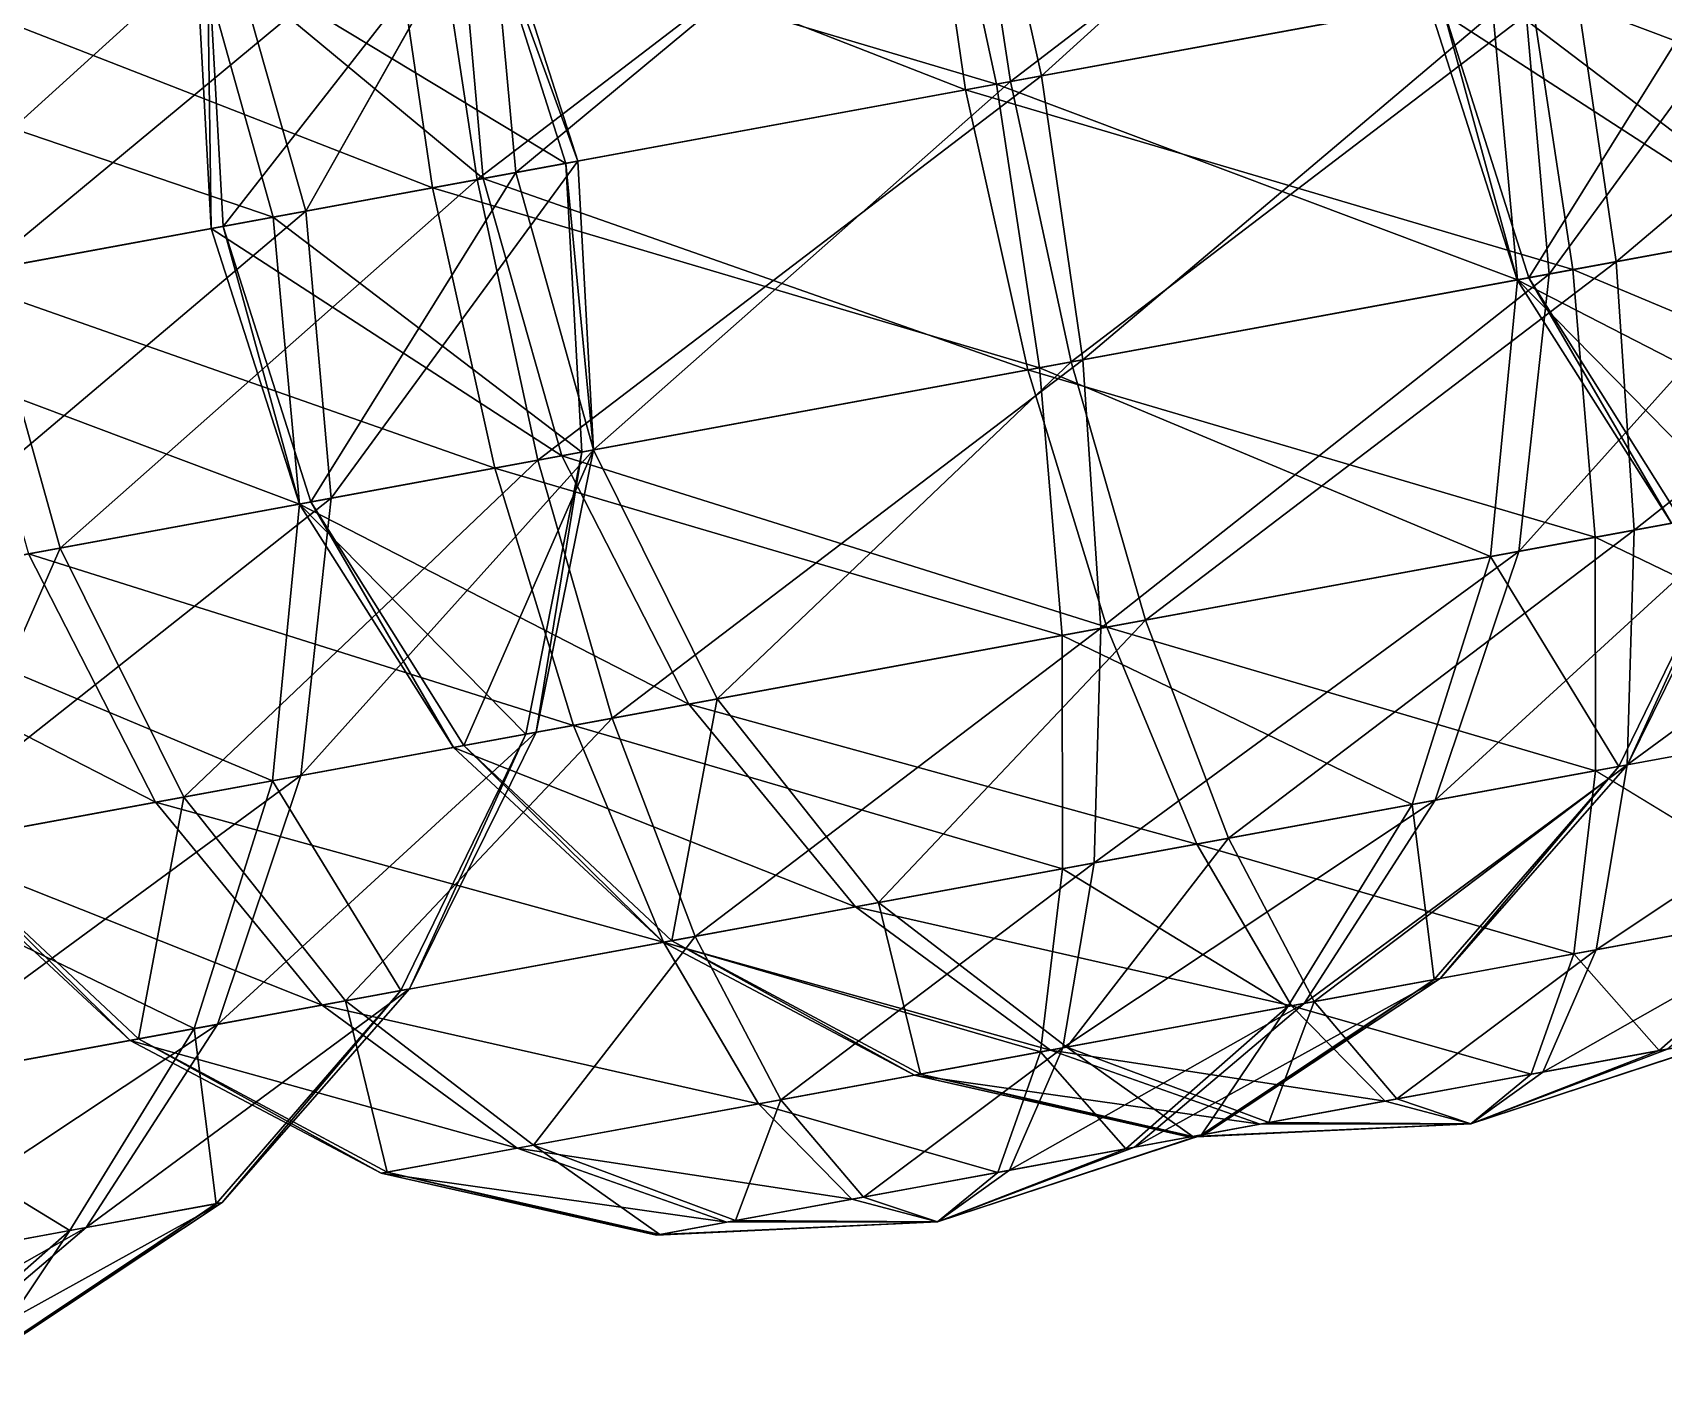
# Model space of a CAD drawing. Header units: metres. Extents: x -550 to 12, y -466 to 28.
# Drawn here: x -214.5 to -170.36, y -56.73 to -19.87 of the extents above; entities that cross this region are included whole.
import ezdxf

# ---------------------------------------------------------------- set-up
doc = ezdxf.new("R2010")
doc.units = ezdxf.units.M

msp = doc.modelspace()

# ---------------------------------------------------------------- linework, layer by layer
for points in [[(-188.03622, -21.19379, -798.5459), (-189.20235, -13.51342, -797.5531), (-174.4535, -10.798632, -797.2341), (-174.4534, -10.798532, -797.23395)], [(-188.03622, -21.19379, -798.5459), (-174.4535, -10.798632, -797.2341), (-172.7671, -18.383234, -798.21564), (-172.767, -18.383135, -798.2155)], [(-187.19904, -21.039682, -1177.405), (-188.88544, -13.45508, -1176.4236), (-176.26945, -11.132883, -1168.6489), (-176.26935, -11.132783, -1168.6488)], [(-187.19904, -21.039682, -1177.405), (-176.26945, -11.132883, -1168.6489), (-174.13802, -18.635569, -1169.3562), (-174.13791, -18.63547, -1169.3561)], [(-188.41136, -21.262833, -1119.4626), (-190.05644, -13.670626, -1120.4554), (-204.80528, -16.385414, -1120.7744), (-204.80518, -16.385315, -1120.7743)], [(-202.46817, -23.850239, -1177.7354), (-203.63428, -16.169868, -1176.7426), (-188.88544, -13.45508, -1176.4236), (-188.88533, -13.45498, -1176.4235)], [(-202.46817, -23.850239, -1177.7354), (-188.88544, -13.45508, -1176.4236), (-187.19904, -21.039682, -1177.405), (-187.19893, -21.039583, -1177.4049)], [(-201.42209, -23.657698, -791.06915), (-202.13208, -15.893371, -790.3311), (-189.20235, -13.51342, -797.5531), (-189.20224, -13.51332, -797.553)], [(-201.42209, -23.657698, -791.06915), (-189.20235, -13.51342, -797.5531), (-188.03622, -21.19379, -798.5459), (-188.03612, -21.193691, -798.5458)], [(-175.0255, -18.798925, -1126.9395), (-190.05644, -13.670626, -1120.4554), (-188.41136, -21.262833, -1119.4626), (-188.41125, -21.262733, -1119.4625)], [(-189.24855, -21.416939, -740.60345), (-190.37335, -13.728966, -741.585), (-202.98932, -16.05116, -749.3596), (-202.98921, -16.051062, -749.3595)], [(-173.97943, -18.606384, -740.2732), (-190.37335, -13.728966, -741.585), (-189.24855, -21.416939, -740.60345), (-189.24844, -21.41684, -740.60333)], [(-215.85402, -26.314146, -1170.2585), (-216.56403, -18.54982, -1169.5205), (-203.63428, -16.169868, -1176.7426), (-203.63417, -16.16977, -1176.7424)], [(-215.85402, -26.314146, -1170.2585), (-203.63428, -16.169868, -1176.7426), (-202.46817, -23.850239, -1177.7354), (-202.46806, -23.85014, -1177.7352)], [(-202.30957, -23.821053, -748.65234), (-202.98932, -16.05116, -749.3596), (-210.09201, -17.358538, -762.5066), (-210.0919, -17.358438, -762.5065)], [(-200.07251, -23.409279, -1024.9956), (-202.44344, -15.950676, -1025.2811), (-210.08958, -17.358088, -1012.4532), (-210.08948, -17.357988, -1012.45306)], [(-209.33797, -25.114756, -777.7887), (-209.77824, -17.300781, -777.5032), (-202.13208, -15.893371, -790.3311), (-202.13197, -15.89327, -790.331)], [(-209.33797, -25.114756, -777.7887), (-202.13208, -15.893371, -790.3311), (-201.42209, -23.657698, -791.06915), (-201.42198, -23.657598, -791.06903)], [(-207.1009, -24.702982, -1054.132), (-209.23235, -17.200296, -1053.4247), (-202.12965, -15.892921, -1040.2777), (-202.12955, -15.89282, -1040.2776)], [(-207.1009, -24.702982, -1054.132), (-202.12965, -15.892921, -1040.2777), (-199.74767, -23.349487, -1040.5212), (-199.74756, -23.349388, -1040.5211)], [(-189.24855, -21.416939, -740.60345), (-202.98932, -16.05116, -749.3596), (-202.30957, -23.821053, -748.65234), (-202.30946, -23.820953, -748.6522)], [(-199.74767, -23.349487, -1040.5212), (-202.12965, -15.892921, -1040.2777), (-202.44344, -15.950676, -1025.2811), (-202.44333, -15.950576, -1025.281)], [(-199.74767, -23.349487, -1040.5212), (-202.44344, -15.950676, -1025.2811), (-200.07251, -23.409279, -1024.9956), (-200.0724, -23.40918, -1024.9955)], [(-159.88358, -23.9068, -748.488), (-160.59357, -16.142477, -747.74994), (-173.97943, -18.606384, -740.2732), (-173.97932, -18.606285, -740.2731)], [(-171.6423, -26.071205, -797.2341), (-172.7671, -18.383234, -798.21564), (-159.70609, -15.97912, -790.16675), (-159.70598, -15.97902, -790.1666)], [(-171.6423, -26.071205, -797.2341), (-159.70609, -15.97912, -790.16675), (-159.02634, -23.749008, -789.4595), (-159.02623, -23.748909, -789.45935)], [(-203.68048, -24.073387, -1119.793), (-204.80528, -16.385414, -1120.7744), (-217.42126, -18.70761, -1128.5491), (-217.42116, -18.70751, -1128.549)], [(-188.41136, -21.262833, -1119.4626), (-204.80528, -16.385414, -1120.7744), (-203.68048, -24.073387, -1119.793), (-203.68037, -24.073288, -1119.7928)], [(-220.16193, -27.107096, -1062.1808), (-221.84833, -19.522493, -1061.1993), (-209.23235, -17.200296, -1053.4247), (-209.23224, -17.200197, -1053.4246)], [(-220.16193, -27.107096, -1062.1808), (-209.23235, -17.200296, -1053.4247), (-207.1009, -24.702982, -1054.132), (-207.1008, -24.702883, -1054.1318)], [(-207.98839, -24.866339, -1011.71515), (-210.08958, -17.358088, -1012.4532), (-223.01933, -19.738039, -1005.2312), (-223.01923, -19.73794, -1005.2311)], [(-209.66281, -25.17455, -762.26306), (-210.09201, -17.358538, -762.5066), (-209.77824, -17.300781, -777.5032), (-209.77814, -17.300682, -777.50305)], [(-202.30957, -23.821053, -748.65234), (-210.09201, -17.358538, -762.5066), (-209.66281, -25.17455, -762.26306), (-209.6627, -25.17445, -762.26294)], [(-200.07251, -23.409279, -1024.9956), (-210.08958, -17.358088, -1012.4532), (-207.98839, -24.866339, -1011.71515), (-207.98828, -24.86624, -1011.715)], [(-209.66281, -25.17455, -762.26306), (-209.77824, -17.300781, -777.5032), (-209.33797, -25.114756, -777.7887), (-209.33786, -25.114656, -777.7886)], [(-174.00417, -26.505941, -892.7274), (-176.37509, -19.047342, -893.01294), (-168.45921, -17.590284, -906.2934), (-168.4591, -17.590185, -906.2933)], [(-166.66934, -25.155836, -1140.5054), (-167.10962, -17.341866, -1140.2198), (-175.0255, -18.798925, -1126.9395), (-175.02539, -18.798826, -1126.9393)], [(-173.45825, -26.405457, -1168.6489), (-174.13802, -18.635569, -1169.3562), (-166.78477, -17.282074, -1155.7455), (-166.78467, -17.281975, -1155.7454)], [(-174.00417, -26.505941, -892.7274), (-168.45921, -17.590284, -906.2934), (-166.35802, -25.098532, -905.55536), (-166.35791, -25.098433, -905.55524)], [(-173.45825, -26.405457, -1168.6489), (-166.78477, -17.282074, -1155.7455), (-166.35558, -25.098082, -1155.502), (-166.35547, -25.097982, -1155.5018)], [(-167.21526, -25.25632, -864.58386), (-169.3467, -17.75364, -863.8766), (-176.69994, -19.107136, -877.4873), (-176.69983, -19.107037, -877.4872)], [(-186.39114, -28.785994, -797.5531), (-188.03622, -21.19379, -798.5459), (-172.7671, -18.383234, -798.21564), (-172.767, -18.383135, -798.2155)], [(-172.7671, -18.383234, -798.21564), (-172.7671, -18.383234, -798.21564), (-188.03622, -21.19379, -798.5459), (-188.03612, -21.193691, -798.5458)], [(-186.39114, -28.785994, -797.5531), (-172.7671, -18.383234, -798.21564), (-171.6423, -26.071205, -797.2341), (-171.6422, -26.071106, -797.23395)], [(-203.68048, -24.073387, -1119.793), (-217.42126, -18.70761, -1128.5491), (-216.7415, -26.4775, -1127.8418), (-216.7414, -26.477402, -1127.8417)], [(-172.81332, -26.28675, -741.266), (-173.97943, -18.606384, -740.2732), (-189.24855, -21.416939, -740.60345), (-189.24844, -21.41684, -740.60333)], [(-174.3155, -26.563248, -1127.6775), (-175.0255, -18.798925, -1126.9395), (-188.41136, -21.262833, -1119.4626), (-188.41125, -21.262733, -1119.4625)], [(-186.07423, -28.727654, -1176.4236), (-187.19904, -21.039682, -1177.405), (-174.13802, -18.635569, -1169.3562), (-174.13791, -18.63547, -1169.3561)], [(-186.07423, -28.727654, -1176.4236), (-174.13802, -18.635569, -1169.3562), (-173.45825, -26.405457, -1168.6489), (-173.45815, -26.405357, -1168.6488)], [(-166.66934, -25.155836, -1140.5054), (-175.0255, -18.798925, -1126.9395), (-174.3155, -26.563248, -1127.6775), (-174.3154, -26.563148, -1127.6774)], [(-159.88358, -23.9068, -748.488), (-173.97943, -18.606384, -740.2732), (-172.81332, -26.28675, -741.266), (-172.81322, -26.286652, -741.26587)], [(-174.31795, -26.563698, -877.73083), (-176.69994, -19.107136, -877.4873), (-176.37509, -19.047342, -893.01294), (-176.37498, -19.047243, -893.0128)], [(-167.21526, -25.25632, -864.58386), (-176.69994, -19.107136, -877.4873), (-174.31795, -26.563698, -877.73083), (-174.31784, -26.563599, -877.7307)], [(-174.31795, -26.563698, -877.73083), (-176.37509, -19.047342, -893.01294), (-174.00417, -26.505941, -892.7274), (-174.00406, -26.505842, -892.7273)], [(-207.98839, -24.866339, -1011.71515), (-223.01933, -19.738039, -1005.2312), (-221.37425, -27.330246, -1004.2384), (-221.37415, -27.330147, -1004.2383)], [(-200.82307, -31.442442, -1176.7426), (-202.46817, -23.850239, -1177.7354), (-187.19904, -21.039682, -1177.405), (-187.19893, -21.039583, -1177.4049)], [(-187.19904, -21.039682, -1177.405), (-187.19904, -21.039682, -1177.405), (-202.46817, -23.850239, -1177.7354), (-202.46806, -23.85014, -1177.7352)], [(-200.82307, -31.442442, -1176.7426), (-187.19904, -21.039682, -1177.405), (-186.07423, -28.727654, -1176.4236), (-186.07413, -28.727554, -1176.4235)], [(-187.24525, -28.9432, -1120.4554), (-188.41136, -21.262833, -1119.4626), (-203.68048, -24.073387, -1119.793), (-203.68037, -24.073288, -1119.7928)], [(-187.56216, -29.001537, -741.585), (-189.24855, -21.416939, -740.60345), (-202.30957, -23.821053, -748.65234), (-202.30946, -23.820953, -748.6522)], [(-199.32089, -31.165945, -790.3311), (-201.42209, -23.657698, -791.06915), (-188.03622, -21.19379, -798.5459), (-188.03612, -21.193691, -798.5458)], [(-199.32089, -31.165945, -790.3311), (-188.03622, -21.19379, -798.5459), (-186.39114, -28.785994, -797.5531), (-186.39104, -28.785894, -797.553)], [(-172.81332, -26.28675, -741.266), (-189.24855, -21.416939, -740.60345), (-187.56216, -29.001537, -741.585), (-187.56206, -29.001438, -741.5849)], [(-174.3155, -26.563248, -1127.6775), (-188.41136, -21.262833, -1119.4626), (-187.24525, -28.9432, -1120.4554), (-187.24515, -28.9431, -1120.4553)], [(-206.42114, -32.47287, -1053.4247), (-207.1009, -24.702982, -1054.132), (-199.74767, -23.349487, -1040.5212), (-199.74756, -23.349388, -1040.5211)], [(-206.42114, -32.47287, -1053.4247), (-199.74767, -23.349487, -1040.5212), (-199.31847, -31.165495, -1040.2777), (-199.31836, -31.165396, -1040.2776)], [(-199.31847, -31.165495, -1040.2777), (-199.74767, -23.349487, -1040.5212), (-200.07251, -23.409279, -1024.9956), (-200.0724, -23.40918, -1024.9955)], [(-200.17813, -31.323734, -749.3596), (-202.30957, -23.821053, -748.65234), (-209.66281, -25.17455, -762.26306), (-209.6627, -25.17445, -762.26294)], [(-206.96704, -32.573357, -777.5032), (-209.33797, -25.114756, -777.7887), (-201.42209, -23.657698, -791.06915), (-201.42198, -23.657598, -791.06903)], [(-199.63223, -31.22325, -1025.2811), (-200.07251, -23.409279, -1024.9956), (-207.98839, -24.866339, -1011.71515), (-207.98828, -24.86624, -1011.715)], [(-206.96704, -32.573357, -777.5032), (-201.42209, -23.657698, -791.06915), (-199.32089, -31.165945, -790.3311), (-199.32079, -31.165846, -790.331)], [(-187.56216, -29.001537, -741.585), (-202.30957, -23.821053, -748.65234), (-200.17813, -31.323734, -749.3596), (-200.17802, -31.323635, -749.3595)], [(-199.31847, -31.165495, -1040.2777), (-200.07251, -23.409279, -1024.9956), (-199.63223, -31.22325, -1025.2811), (-199.63213, -31.22315, -1025.281)], [(-171.15575, -33.338627, -794.3563), (-171.6423, -26.071205, -797.2341), (-159.02634, -23.749008, -789.4595), (-159.02623, -23.748909, -789.45935)], [(-171.15575, -33.338627, -794.3563), (-159.02634, -23.749008, -789.4595), (-159.84457, -31.256603, -787.3858), (-159.84447, -31.256504, -787.3857)], [(-201.9941, -31.657986, -1120.7744), (-203.68048, -24.073387, -1119.793), (-216.7415, -26.4775, -1127.8418), (-216.7414, -26.477402, -1127.8417)], [(-213.75282, -33.822395, -1169.5205), (-215.85402, -26.314146, -1170.2585), (-202.46817, -23.850239, -1177.7354), (-202.46806, -23.85014, -1177.7352)], [(-213.75282, -33.822395, -1169.5205), (-202.46817, -23.850239, -1177.7354), (-200.82307, -31.442442, -1176.7426), (-200.82297, -31.442343, -1176.7424)], [(-187.24525, -28.9432, -1120.4554), (-203.68048, -24.073387, -1119.793), (-201.9941, -31.657986, -1120.7744), (-201.99399, -31.657887, -1120.7743)], [(-160.61316, -31.398075, -750.6518), (-159.88358, -23.9068, -748.488), (-172.81332, -26.28675, -741.266), (-172.81322, -26.286652, -741.26587)], [(-219.03712, -34.795067, -1061.1993), (-220.16193, -27.107096, -1062.1808), (-207.1009, -24.702982, -1054.132), (-207.1008, -24.702883, -1054.1318)], [(-219.03712, -34.795067, -1061.1993), (-207.1009, -24.702982, -1054.132), (-206.42114, -32.47287, -1053.4247), (-206.42104, -32.47277, -1053.4246)], [(-207.2784, -32.63066, -1012.4532), (-207.98839, -24.866339, -1011.71515), (-221.37425, -27.330246, -1004.2384), (-221.37415, -27.330147, -1004.2383)], [(-207.28082, -32.63111, -762.5066), (-209.66281, -25.17455, -762.26306), (-209.33797, -25.114756, -777.7887), (-209.33786, -25.114656, -777.7886)], [(-207.28082, -32.63111, -762.5066), (-209.33797, -25.114756, -777.7887), (-206.96704, -32.573357, -777.5032), (-206.96693, -32.573257, -777.50305)], [(-199.63223, -31.22325, -1025.2811), (-207.98839, -24.866339, -1011.71515), (-207.2784, -32.63066, -1012.4532), (-207.27829, -32.63056, -1012.45306)], [(-168.18973, -32.79267, -1141.3424), (-166.66934, -25.155836, -1140.5054), (-174.3155, -26.563248, -1127.6775), (-174.3154, -26.563148, -1127.6774)], [(-174.2765, -33.91305, -1166.5753), (-173.45825, -26.405457, -1168.6489), (-166.35558, -25.098082, -1155.502), (-166.35547, -25.097982, -1155.5018)], [(-174.2765, -33.91305, -1166.5753), (-166.35558, -25.098082, -1155.502), (-167.90842, -32.74089, -1154.788), (-167.90831, -32.74079, -1154.7878)], [(-169.86417, -33.100883, -891.8904), (-174.00417, -26.505941, -892.7274), (-166.35802, -25.098532, -905.55536), (-166.35791, -25.098433, -905.55524)], [(-200.17813, -31.323734, -749.3596), (-209.66281, -25.17455, -762.26306), (-207.28082, -32.63111, -762.5066), (-207.28072, -32.631012, -762.5065)], [(-163.7774, -31.980503, -866.65753), (-167.21526, -25.25632, -864.58386), (-174.31795, -26.563698, -877.73083), (-174.31784, -26.563599, -877.7307)], [(-221.39897, -35.229805, -1156.6926), (-215.85402, -26.314146, -1170.2585), (-213.75282, -33.822395, -1169.5205), (-213.75272, -33.822296, -1169.5204)], [(-201.9941, -31.657986, -1120.7744), (-216.7415, -26.4775, -1127.8418), (-214.61006, -33.980183, -1128.5491), (-214.60995, -33.980083, -1128.549)], [(-172.20566, -33.53188, -744.1767), (-172.81332, -26.28675, -741.266), (-187.56216, -29.001537, -741.585), (-187.56206, -29.001438, -741.5849)], [(-184.3792, -35.77264, -794.6424), (-186.39114, -28.785994, -797.5531), (-171.6423, -26.071205, -797.2341), (-171.6422, -26.071106, -797.23395)], [(-171.6423, -26.071205, -797.2341), (-171.6423, -26.071205, -797.2341), (-186.39114, -28.785994, -797.5531), (-186.39104, -28.785894, -797.553)], [(-185.58768, -35.995075, -1173.5458), (-186.07423, -28.727654, -1176.4236), (-173.45825, -26.405457, -1168.6489), (-173.45815, -26.405357, -1168.6488)], [(-185.58768, -35.995075, -1173.5458), (-173.45825, -26.405457, -1168.6489), (-174.2765, -33.91305, -1166.5753), (-174.2764, -33.912952, -1166.5752)], [(-184.3792, -35.77264, -794.6424), (-171.6423, -26.071205, -797.2341), (-171.15575, -33.338627, -794.3563), (-171.15564, -33.338528, -794.3562)], [(-160.61316, -31.398075, -750.6518), (-172.81332, -26.28675, -741.266), (-172.20566, -33.53188, -744.1767), (-172.20555, -33.53178, -744.1766)], [(-175.04509, -34.054523, -1129.8412), (-174.3155, -26.563248, -1127.6775), (-187.24525, -28.9432, -1120.4554), (-187.24515, -28.9431, -1120.4553)], [(-168.18973, -32.79267, -1141.3424), (-174.3155, -26.563248, -1127.6775), (-175.04509, -34.054523, -1129.8412), (-175.04498, -34.054424, -1129.8411)], [(-170.1455, -33.152664, -878.44476), (-174.31795, -26.563698, -877.73083), (-174.00417, -26.505941, -892.7274), (-174.00406, -26.505842, -892.7273)], [(-163.7774, -31.980503, -866.65753), (-174.31795, -26.563698, -877.73083), (-170.1455, -33.152664, -878.44476), (-170.14539, -33.152565, -878.44464)], [(-170.1455, -33.152664, -878.44476), (-174.00417, -26.505941, -892.7274), (-169.86417, -33.100883, -891.8904), (-169.86406, -33.100784, -891.89026)], [(-207.2784, -32.63066, -1012.4532), (-221.37425, -27.330246, -1004.2384), (-220.20815, -35.010612, -1005.2312), (-220.20804, -35.010513, -1005.2311)], [(-186.63759, -36.188328, -1123.3662), (-187.24525, -28.9432, -1120.4554), (-201.9941, -31.657986, -1120.7744), (-201.99399, -31.657887, -1120.7743)], [(-198.81113, -38.42909, -1173.8318), (-200.82307, -31.442442, -1176.7426), (-186.07423, -28.727654, -1176.4236), (-186.07413, -28.727554, -1176.4235)], [(-186.07423, -28.727654, -1176.4236), (-186.07423, -28.727654, -1176.4236), (-200.82307, -31.442442, -1176.7426), (-200.82297, -31.442343, -1176.7424)], [(-185.42911, -35.965893, -744.46277), (-187.56216, -29.001537, -741.585), (-200.17813, -31.323734, -749.3596), (-200.17802, -31.323635, -749.3595)], [(-195.9717, -37.906445, -788.1673), (-199.32089, -31.165945, -790.3311), (-186.39114, -28.785994, -797.5531), (-186.39104, -28.785894, -797.553)], [(-198.81113, -38.42909, -1173.8318), (-186.07423, -28.727654, -1176.4236), (-185.58768, -35.995075, -1173.5458), (-185.58757, -35.994976, -1173.5457)], [(-195.9717, -37.906445, -788.1673), (-186.39114, -28.785994, -797.5531), (-184.3792, -35.77264, -794.6424), (-184.37909, -35.77254, -794.6423)], [(-172.20566, -33.53188, -744.1767), (-187.56216, -29.001537, -741.585), (-185.42911, -35.965893, -744.46277), (-185.429, -35.965794, -744.46265)], [(-175.04509, -34.054523, -1129.8412), (-187.24525, -28.9432, -1120.4554), (-186.63759, -36.188328, -1123.3662), (-186.63748, -36.18823, -1123.3661)], [(-196.74028, -38.047916, -751.4333), (-200.17813, -31.323734, -749.3596), (-207.28082, -32.63111, -762.5066), (-207.28072, -32.631012, -762.5065)], [(-201.15262, -38.860085, -1026.1182), (-199.63223, -31.22325, -1025.2811), (-207.2784, -32.63066, -1012.4532), (-207.27829, -32.63056, -1012.45306)], [(-207.2394, -39.980465, -1051.3511), (-206.42114, -32.47287, -1053.4247), (-199.31847, -31.165495, -1040.2777), (-199.31836, -31.165396, -1040.2776)], [(-207.2394, -39.980465, -1051.3511), (-199.31847, -31.165495, -1040.2777), (-200.8713, -38.808304, -1039.5637), (-200.8712, -38.808205, -1039.5636)], [(-202.82706, -39.168297, -776.66614), (-206.96704, -32.573357, -777.5032), (-199.32089, -31.165945, -790.3311), (-199.32079, -31.165846, -790.331)], [(-202.82706, -39.168297, -776.66614), (-199.32089, -31.165945, -790.3311), (-195.9717, -37.906445, -788.1673), (-195.97159, -37.906345, -788.1672)], [(-200.8713, -38.808304, -1039.5637), (-199.63223, -31.22325, -1025.2811), (-201.15262, -38.860085, -1026.1182), (-201.15251, -38.859985, -1026.118)], [(-200.8713, -38.808304, -1039.5637), (-199.31847, -31.165495, -1040.2777), (-199.63223, -31.22325, -1025.2811), (-199.63213, -31.22315, -1025.281)], [(-185.42911, -35.965893, -744.46277), (-200.17813, -31.323734, -749.3596), (-196.74028, -38.047916, -751.4333), (-196.74017, -38.047817, -751.43317)], [(-171.3406, -39.69023, -789.7785), (-171.15575, -33.338627, -794.3563), (-159.84457, -31.256603, -787.3858), (-159.84447, -31.256504, -787.3857)], [(-171.3406, -39.69023, -789.7785), (-159.84457, -31.256603, -787.3858), (-162.10506, -37.990265, -784.0871), (-162.10495, -37.990166, -784.087)], [(-199.86104, -38.62234, -1123.6522), (-201.9941, -31.657986, -1120.7744), (-214.61006, -33.980183, -1128.5491), (-214.60995, -33.980083, -1128.549)], [(-210.40363, -40.562893, -1167.3568), (-213.75282, -33.822395, -1169.5205), (-200.82307, -31.442442, -1176.7426), (-200.82297, -31.442343, -1176.7424)], [(-210.40363, -40.562893, -1167.3568), (-200.82307, -31.442442, -1176.7426), (-198.81113, -38.42909, -1173.8318), (-198.81102, -38.42899, -1173.8317)], [(-186.63759, -36.188328, -1123.3662), (-201.9941, -31.657986, -1120.7744), (-199.86104, -38.62234, -1123.6522), (-199.86093, -38.622242, -1123.6521)], [(-162.7326, -38.105774, -754.0939), (-160.61316, -31.398075, -750.6518), (-172.20566, -33.53188, -744.1767), (-172.20555, -33.53178, -744.1766)], [(-208.00798, -40.121937, -1014.617), (-207.2784, -32.63066, -1012.4532), (-220.20815, -35.010612, -1005.2312), (-220.20804, -35.010513, -1005.2311)], [(-218.55057, -42.06249, -1058.3215), (-219.03712, -34.795067, -1061.1993), (-206.42114, -32.47287, -1053.4247), (-206.42104, -32.47277, -1053.4246)], [(-218.55057, -42.06249, -1058.3215), (-206.42114, -32.47287, -1053.4247), (-207.2394, -39.980465, -1051.3511), (-207.23929, -39.980366, -1051.351)], [(-201.15262, -38.860085, -1026.1182), (-207.2784, -32.63066, -1012.4532), (-208.00798, -40.121937, -1014.617), (-208.00787, -40.121838, -1014.6169)], [(-203.10837, -39.220078, -763.2205), (-207.28082, -32.63111, -762.5066), (-206.96704, -32.573357, -777.5032), (-206.96693, -32.573257, -777.50305)], [(-196.74028, -38.047916, -751.4333), (-207.28082, -32.63111, -762.5066), (-203.10837, -39.220078, -763.2205), (-203.10826, -39.21998, -763.2204)], [(-203.10837, -39.220078, -763.2205), (-206.96704, -32.573357, -777.5032), (-202.82706, -39.168297, -776.66614), (-202.82695, -39.168198, -776.666)], [(-176.53699, -40.646713, -1163.2766), (-174.2765, -33.91305, -1166.5753), (-167.90842, -32.74089, -1154.788), (-167.90831, -32.74079, -1154.7878)], [(-176.53699, -40.646713, -1163.2766), (-167.90842, -32.74089, -1154.788), (-171.33746, -39.68965, -1153.6523), (-171.33736, -39.689552, -1153.6522)], [(-171.56717, -39.731926, -1142.6741), (-168.18973, -32.79267, -1141.3424), (-175.04509, -34.054523, -1129.8412), (-175.04498, -34.054424, -1129.8411)], [(-171.33746, -39.68965, -1153.6523), (-168.18973, -32.79267, -1141.3424), (-171.56717, -39.731926, -1142.6741), (-171.56706, -39.731827, -1142.674)], [(-171.33746, -39.68965, -1153.6523), (-167.90842, -32.74089, -1154.788), (-168.18973, -32.79267, -1141.3424), (-168.18962, -32.792572, -1141.3423)], [(-172.19785, -39.848022, -748.807), (-172.20566, -33.53188, -744.1767), (-185.42911, -35.965893, -744.46277), (-185.429, -35.965794, -744.46265)], [(-182.1375, -41.677593, -790.0121), (-184.3792, -35.77264, -794.6424), (-171.15575, -33.338627, -794.3563), (-171.15564, -33.338528, -794.3562)], [(-171.15575, -33.338627, -794.3563), (-171.15575, -33.338627, -794.3563), (-184.3792, -35.77264, -794.6424), (-184.37909, -35.77254, -794.6423)], [(-182.1375, -41.677593, -790.0121), (-171.15575, -33.338627, -794.3563), (-171.3406, -39.69023, -789.7785), (-171.3405, -39.690132, -789.7784)], [(-162.7326, -38.105774, -754.0939), (-172.20566, -33.53188, -744.1767), (-172.19785, -39.848022, -748.807), (-172.19774, -39.847923, -748.8069)], [(-211.17221, -40.704365, -1130.6227), (-214.61006, -33.980183, -1128.5491), (-221.71275, -35.28756, -1141.696), (-221.71265, -35.28746, -1141.6959)], [(-217.25897, -41.824745, -1155.8556), (-221.39897, -35.229805, -1156.6926), (-213.75282, -33.822395, -1169.5205), (-213.75272, -33.822296, -1169.5204)], [(-217.25897, -41.824745, -1155.8556), (-213.75282, -33.822395, -1169.5205), (-210.40363, -40.562893, -1167.3568), (-210.40352, -40.562794, -1167.3567)], [(-199.86104, -38.62234, -1123.6522), (-214.61006, -33.980183, -1128.5491), (-211.17221, -40.704365, -1130.6227), (-211.1721, -40.704266, -1130.6226)], [(-185.77254, -42.34668, -1168.968), (-185.58768, -35.995075, -1173.5458), (-174.2765, -33.91305, -1166.5753), (-174.2764, -33.912952, -1166.5752)], [(-185.77254, -42.34668, -1168.968), (-174.2765, -33.91305, -1166.5753), (-176.53699, -40.646713, -1163.2766), (-176.53688, -40.646614, -1163.2765)], [(-177.16454, -40.762222, -1133.2833), (-175.04509, -34.054523, -1129.8412), (-186.63759, -36.188328, -1123.3662), (-186.63748, -36.18823, -1123.3661)], [(-171.56717, -39.731926, -1142.6741), (-175.04509, -34.054523, -1129.8412), (-177.16454, -40.762222, -1133.2833), (-177.16443, -40.762123, -1133.2832)], [(-211.17221, -40.704365, -1130.6227), (-221.71275, -35.28756, -1141.696), (-217.5403, -41.876526, -1142.41), (-217.54019, -41.876427, -1142.4099)], [(-208.00798, -40.121937, -1014.617), (-220.20815, -35.010612, -1005.2312), (-219.60048, -42.25574, -1008.1419), (-219.60037, -42.255642, -1008.1418)], [(-186.62978, -42.50447, -1127.9965), (-186.63759, -36.188328, -1123.3662), (-199.86104, -38.62234, -1123.6522), (-199.86093, -38.622242, -1123.6521)], [(-196.56943, -44.33404, -1169.2015), (-198.81113, -38.42909, -1173.8318), (-185.58768, -35.995075, -1173.5458), (-185.58757, -35.994976, -1173.5457)], [(-185.58768, -35.995075, -1173.5458), (-185.58768, -35.995075, -1173.5458), (-198.81113, -38.42909, -1173.8318), (-198.81102, -38.42899, -1173.8317)], [(-182.99474, -41.835384, -749.0406), (-185.42911, -35.965893, -744.46277), (-196.74028, -38.047916, -751.4333), (-196.74017, -38.047817, -751.43317)], [(-196.56943, -44.33404, -1169.2015), (-185.58768, -35.995075, -1173.5458), (-185.77254, -42.34668, -1168.968), (-185.77243, -42.34658, -1168.9679)], [(-191.60274, -43.419838, -784.7252), (-195.9717, -37.906445, -788.1673), (-184.3792, -35.77264, -794.6424), (-184.37909, -35.77254, -794.6423)], [(-191.60274, -43.419838, -784.7252), (-184.3792, -35.77264, -794.6424), (-182.1375, -41.677593, -790.0121), (-182.13739, -41.677494, -790.01196)], [(-177.16454, -40.762222, -1133.2833), (-186.63759, -36.188328, -1123.3662), (-186.62978, -42.50447, -1127.9965), (-186.62967, -42.50437, -1127.9963)], [(-172.19785, -39.848022, -748.807), (-185.42911, -35.965893, -744.46277), (-182.99474, -41.835384, -749.0406), (-182.99463, -41.835285, -749.04047)], [(-197.2001, -44.450134, -775.33453), (-202.82706, -39.168297, -776.66614), (-195.9717, -37.906445, -788.1673), (-195.97159, -37.906345, -788.1672)], [(-197.2001, -44.450134, -775.33453), (-195.9717, -37.906445, -788.1673), (-191.60274, -43.419838, -784.7252), (-191.60263, -43.41974, -784.7251)], [(-192.23027, -43.53535, -754.732), (-196.74028, -38.047916, -751.4333), (-203.10837, -39.220078, -763.2205), (-203.10826, -39.21998, -763.2204)], [(-182.99474, -41.835384, -749.0406), (-196.74028, -38.047916, -751.4333), (-192.23027, -43.53535, -754.732), (-192.23016, -43.53525, -754.7319)], [(-166.09749, -43.572792, -758.5798), (-162.7326, -38.105774, -754.0939), (-172.19785, -39.848022, -748.807), (-172.19774, -39.847923, -748.8069)], [(-172.18425, -44.693172, -783.81256), (-171.3406, -39.69023, -789.7785), (-162.10506, -37.990265, -784.0871), (-162.10495, -37.990166, -784.087)], [(-172.18425, -44.693172, -783.81256), (-162.10506, -37.990265, -784.0871), (-165.65375, -43.491116, -779.78815), (-165.65364, -43.491016, -779.788)], [(-197.42667, -44.491833, -1128.23), (-199.86104, -38.62234, -1123.6522), (-211.17221, -40.704365, -1130.6227), (-211.1721, -40.704266, -1130.6226)], [(-206.03467, -46.076286, -1163.9147), (-210.40363, -40.562893, -1167.3568), (-198.81113, -38.42909, -1173.8318), (-198.81102, -38.42899, -1173.8317)], [(-209.49988, -46.714127, -1048.0524), (-207.2394, -39.980465, -1051.3511), (-200.8713, -38.808304, -1039.5637), (-200.8712, -38.808205, -1039.5636)], [(-209.49988, -46.714127, -1048.0524), (-200.8713, -38.808304, -1039.5637), (-204.30035, -45.757065, -1038.4281), (-204.30025, -45.756966, -1038.428)], [(-206.03467, -46.076286, -1163.9147), (-198.81113, -38.42909, -1173.8318), (-196.56943, -44.33404, -1169.2015), (-196.56932, -44.333942, -1169.2014)], [(-204.30035, -45.757065, -1038.4281), (-200.8713, -38.808304, -1039.5637), (-201.15262, -38.860085, -1026.1182), (-201.15251, -38.859985, -1026.118)], [(-186.62978, -42.50447, -1127.9965), (-199.86104, -38.62234, -1123.6522), (-197.42667, -44.491833, -1128.23), (-197.42656, -44.491734, -1128.2299)], [(-204.53006, -45.79934, -1027.4498), (-201.15262, -38.860085, -1026.1182), (-208.00798, -40.121937, -1014.617), (-208.00787, -40.121838, -1014.6169)], [(-204.30035, -45.757065, -1038.4281), (-201.15262, -38.860085, -1026.1182), (-204.53006, -45.79934, -1027.4498), (-204.52995, -45.79924, -1027.4497)], [(-197.42981, -44.492416, -764.3562), (-203.10837, -39.220078, -763.2205), (-202.82706, -39.168297, -776.66614), (-202.82695, -39.168198, -776.666)], [(-192.23027, -43.53535, -754.732), (-203.10837, -39.220078, -763.2205), (-197.42981, -44.492416, -764.3562), (-197.4297, -44.492317, -764.3561)], [(-197.42981, -44.492416, -764.3562), (-202.82706, -39.168297, -776.66614), (-197.2001, -44.450134, -775.33453), (-197.2, -44.450035, -775.3344)], [(-179.81882, -46.09845, -783.9777), (-182.1375, -41.677593, -790.0121), (-171.3406, -39.69023, -789.7785), (-171.3405, -39.690132, -789.7784)], [(-171.3406, -39.69023, -789.7785), (-171.3406, -39.69023, -789.7785), (-182.1375, -41.677593, -790.0121), (-182.13739, -41.677494, -790.01196)], [(-180.08568, -46.147564, -1158.9777), (-176.53699, -40.646713, -1163.2766), (-171.33746, -39.68965, -1153.6523), (-171.33736, -39.689552, -1153.6522)], [(-180.08568, -46.147564, -1158.9777), (-171.33746, -39.68965, -1153.6523), (-176.40906, -45.470818, -1152.1722), (-176.40895, -45.47072, -1152.1721)], [(-179.81882, -46.09845, -783.9777), (-171.3406, -39.69023, -789.7785), (-172.18425, -44.693172, -783.81256), (-172.18414, -44.693073, -783.81244)], [(-176.40906, -45.470818, -1152.1722), (-171.33746, -39.68965, -1153.6523), (-171.56717, -39.731926, -1142.6741), (-171.56706, -39.731827, -1142.674)], [(-210.12743, -46.829636, -1018.0591), (-208.00798, -40.121937, -1014.617), (-219.60048, -42.25574, -1008.1419), (-219.60037, -42.255642, -1008.1418)], [(-218.73543, -48.414093, -1053.7438), (-218.55057, -42.06249, -1058.3215), (-207.2394, -39.980465, -1051.3511), (-207.23929, -39.980366, -1051.351)], [(-218.73543, -48.414093, -1053.7438), (-207.2394, -39.980465, -1051.3511), (-209.49988, -46.714127, -1048.0524), (-209.49977, -46.714027, -1048.0522)], [(-204.53006, -45.79934, -1027.4498), (-208.00798, -40.121937, -1014.617), (-210.12743, -46.829636, -1018.0591), (-210.12732, -46.829536, -1018.05896)], [(-172.79042, -44.80475, -754.8414), (-172.19785, -39.848022, -748.807), (-182.99474, -41.835384, -749.0406), (-182.99463, -41.835285, -749.04047)], [(-176.57147, -45.500713, -1144.4094), (-171.56717, -39.731926, -1142.6741), (-177.16454, -40.762222, -1133.2833), (-177.16443, -40.762123, -1133.2832)], [(-176.40906, -45.470818, -1152.1722), (-171.56717, -39.731926, -1142.6741), (-176.57147, -45.500713, -1144.4094), (-176.57137, -45.500614, -1144.4093)], [(-166.09749, -43.572792, -758.5798), (-172.19785, -39.848022, -748.807), (-172.79042, -44.80475, -754.8414), (-172.79031, -44.80465, -754.84125)], [(-211.63203, -47.106583, -1154.5239), (-217.25897, -41.824745, -1155.8556), (-210.40363, -40.562893, -1167.3568), (-210.40352, -40.562794, -1167.3567)], [(-211.63203, -47.106583, -1154.5239), (-210.40363, -40.562893, -1167.3568), (-206.03467, -46.076286, -1163.9147), (-206.03456, -46.076187, -1163.9146)], [(-206.6622, -46.1918, -1133.9214), (-211.17221, -40.704365, -1130.6227), (-217.5403, -41.876526, -1142.41), (-217.54019, -41.876427, -1142.4099)], [(-197.42667, -44.491833, -1128.23), (-211.17221, -40.704365, -1130.6227), (-206.6622, -46.1918, -1133.9214), (-206.6621, -46.1917, -1133.9213)], [(-180.52942, -46.22924, -1137.7692), (-177.16454, -40.762222, -1133.2833), (-186.62978, -42.50447, -1127.9965), (-186.62967, -42.50437, -1127.9963)], [(-186.61618, -47.34962, -1163.0021), (-185.77254, -42.34668, -1168.968), (-176.53699, -40.646713, -1163.2766), (-176.53688, -40.646614, -1163.2765)], [(-186.61618, -47.34962, -1163.0021), (-176.53699, -40.646713, -1163.2766), (-180.08568, -46.147564, -1158.9777), (-180.08557, -46.147465, -1158.9775)], [(-176.57147, -45.500713, -1144.4094), (-177.16454, -40.762222, -1133.2833), (-180.52942, -46.22924, -1137.7692), (-180.52931, -46.22914, -1137.769)], [(-211.86172, -47.148865, -1143.5457), (-217.5403, -41.876526, -1142.41), (-217.25897, -41.824745, -1155.8556), (-217.25887, -41.824646, -1155.8555)], [(-206.6622, -46.1918, -1133.9214), (-217.5403, -41.876526, -1142.41), (-211.86172, -47.148865, -1143.5457), (-211.86162, -47.148766, -1143.5455)], [(-211.86172, -47.148865, -1143.5457), (-217.25897, -41.824745, -1155.8556), (-211.63203, -47.106583, -1154.5239), (-211.63193, -47.106483, -1154.5238)], [(-180.42497, -46.210026, -755.00653), (-182.99474, -41.835384, -749.0406), (-192.23027, -43.53535, -754.732), (-192.23016, -43.53525, -754.7319)], [(-186.51175, -47.330406, -780.2393), (-191.60274, -43.419838, -784.7252), (-182.1375, -41.677593, -790.0121), (-182.13739, -41.677494, -790.01196)], [(-186.51175, -47.330406, -780.2393), (-182.1375, -41.677593, -790.0121), (-179.81882, -46.09845, -783.9777), (-179.81871, -46.09835, -783.9776)], [(-172.79042, -44.80475, -754.8414), (-182.99474, -41.835384, -749.0406), (-180.42497, -46.210026, -755.00653), (-180.42487, -46.209927, -755.0064)], [(-210.12743, -46.829636, -1018.0591), (-219.60048, -42.25574, -1008.1419), (-219.59267, -48.571884, -1012.7722), (-219.59256, -48.571785, -1012.7721)], [(-194.25075, -48.754898, -1163.1672), (-196.56943, -44.33404, -1169.2015), (-185.77254, -42.34668, -1168.968), (-185.77243, -42.34658, -1168.9679)], [(-185.77254, -42.34668, -1168.968), (-185.77254, -42.34668, -1168.968), (-196.56943, -44.33404, -1169.2015), (-196.56932, -44.333942, -1169.2014)], [(-194.25075, -48.754898, -1163.1672), (-185.77254, -42.34668, -1168.968), (-186.61618, -47.34962, -1163.0021), (-186.61607, -47.34952, -1163.002)], [(-187.22235, -47.461197, -1134.0308), (-186.62978, -42.50447, -1127.9965), (-197.42667, -44.491833, -1128.23), (-197.42656, -44.491734, -1128.2299)], [(-180.52942, -46.22924, -1137.7692), (-186.62978, -42.50447, -1127.9965), (-187.22235, -47.461197, -1134.0308), (-187.22224, -47.461098, -1134.0306)], [(-186.95549, -47.412083, -759.03094), (-192.23027, -43.53535, -754.732), (-197.42981, -44.492416, -764.3562), (-197.4297, -44.492317, -764.3561)], [(-190.4697, -48.058933, -773.5991), (-197.2001, -44.450134, -775.33453), (-191.60274, -43.419838, -784.7252), (-191.60263, -43.41974, -784.7251)], [(-180.42497, -46.210026, -755.00653), (-192.23027, -43.53535, -754.732), (-186.95549, -47.412083, -759.03094), (-186.95538, -47.411983, -759.0308)], [(-190.4697, -48.058933, -773.5991), (-191.60274, -43.419838, -784.7252), (-186.51175, -47.330406, -780.2393), (-186.51164, -47.330307, -780.2392)], [(-173.62923, -48.006504, -776.8651), (-172.18425, -44.693172, -783.81256), (-165.65375, -43.491116, -779.78815), (-165.65364, -43.491016, -779.788)], [(-173.62923, -48.006504, -776.8651), (-165.65375, -43.491116, -779.78815), (-170.24878, -47.384274, -774.7819), (-170.24867, -47.384174, -774.7818)], [(-170.47847, -47.42655, -763.80365), (-166.09749, -43.572792, -758.5798), (-172.79042, -44.80475, -754.8414), (-172.79031, -44.80465, -754.84125)], [(-168.42969, -47.04944, -767.24084), (-166.09749, -43.572792, -758.5798), (-170.47847, -47.42655, -763.80365), (-170.47836, -47.426453, -763.8035)], [(-194.8569, -48.866474, -1134.1959), (-197.42667, -44.491833, -1128.23), (-206.6622, -46.1918, -1133.9214), (-206.6621, -46.1917, -1133.9213)], [(-200.94368, -49.986855, -1159.4288), (-206.03467, -46.076286, -1163.9147), (-196.56943, -44.33404, -1169.2015), (-196.56932, -44.333942, -1169.2014)], [(-200.94368, -49.986855, -1159.4288), (-196.56943, -44.33404, -1169.2015), (-194.25075, -48.754898, -1163.1672), (-194.25064, -48.7548, -1163.1671)], [(-190.63211, -48.08883, -765.8363), (-197.42981, -44.492416, -764.3562), (-197.2001, -44.450134, -775.33453), (-197.2, -44.450035, -775.3344)], [(-186.95549, -47.412083, -759.03094), (-197.42981, -44.492416, -764.3562), (-190.63211, -48.08883, -765.8363), (-190.632, -48.08873, -765.8362)], [(-187.22235, -47.461197, -1134.0308), (-197.42667, -44.491833, -1128.23), (-194.8569, -48.866474, -1134.1959), (-194.8568, -48.866375, -1134.1958)], [(-190.63211, -48.08883, -765.8363), (-197.2001, -44.450134, -775.33453), (-190.4697, -48.058933, -773.5991), (-190.46959, -48.058834, -773.599)], [(-173.943, -48.06426, -761.86847), (-172.79042, -44.80475, -754.8414), (-180.42497, -46.210026, -755.00653), (-180.42487, -46.209927, -755.0064)], [(-177.58116, -48.73393, -776.9506), (-179.81882, -46.09845, -783.9777), (-172.18425, -44.693172, -783.81256), (-172.18414, -44.693073, -783.81244)], [(-172.18425, -44.693172, -783.81256), (-172.18425, -44.693172, -783.81256), (-179.81882, -46.09845, -783.9777), (-179.81871, -46.09835, -783.9776)], [(-177.58116, -48.73393, -776.9506), (-172.18425, -44.693172, -783.81256), (-173.62923, -48.006504, -776.8651), (-173.62912, -48.006405, -776.865)], [(-170.47847, -47.42655, -763.80365), (-172.79042, -44.80475, -754.8414), (-173.943, -48.06426, -761.86847), (-173.94289, -48.06416, -761.86835)], [(-213.04857, -52.214977, -1043.7534), (-209.49988, -46.714127, -1048.0524), (-204.30035, -45.757065, -1038.4281), (-204.30025, -45.756966, -1038.428)], [(-213.04857, -52.214977, -1043.7534), (-204.30035, -45.757065, -1038.4281), (-209.37195, -51.53823, -1036.948), (-209.37184, -51.53813, -1036.9479)], [(-209.53436, -51.568127, -1029.1852), (-204.53006, -45.79934, -1027.4498), (-210.12743, -46.829636, -1018.0591), (-210.12732, -46.829536, -1018.05896)], [(-209.37195, -51.53823, -1036.948), (-204.53006, -45.79934, -1027.4498), (-209.53436, -51.568127, -1029.1852), (-209.53426, -51.568027, -1029.185)], [(-209.37195, -51.53823, -1036.948), (-204.30035, -45.757065, -1038.4281), (-204.53006, -45.79934, -1027.4498), (-204.52995, -45.79924, -1027.4497)], [(-184.68071, -50.04072, -1153.9713), (-180.08568, -46.147564, -1158.9777), (-176.40906, -45.470818, -1152.1722), (-176.40895, -45.47072, -1152.1721)], [(-184.68071, -50.04072, -1153.9713), (-176.40906, -45.470818, -1152.1722), (-182.77754, -49.69041, -1150.4486), (-182.77744, -49.69031, -1150.4485)], [(-182.77754, -49.69041, -1150.4486), (-176.57147, -45.500713, -1144.4094), (-182.86162, -49.705887, -1146.4303), (-182.86151, -49.705788, -1146.4302)], [(-182.86162, -49.705887, -1146.4303), (-176.57147, -45.500713, -1144.4094), (-180.52942, -46.22924, -1137.7692), (-180.52931, -46.22914, -1137.769)], [(-182.77754, -49.69041, -1150.4486), (-176.40906, -45.470818, -1152.1722), (-176.57147, -45.500713, -1144.4094), (-176.57137, -45.500614, -1144.4093)], [(-201.38742, -50.06853, -1138.2203), (-206.6622, -46.1918, -1133.9214), (-211.86172, -47.148865, -1143.5457), (-211.86162, -47.148766, -1143.5455)], [(-204.90161, -50.71538, -1152.7886), (-211.63203, -47.106583, -1154.5239), (-206.03467, -46.076286, -1163.9147), (-206.03456, -46.076187, -1163.9146)], [(-194.8569, -48.866474, -1134.1959), (-206.6622, -46.1918, -1133.9214), (-201.38742, -50.06853, -1138.2203), (-201.38731, -50.06843, -1138.2202)], [(-204.90161, -50.71538, -1152.7886), (-206.03467, -46.076286, -1163.9147), (-200.94368, -49.986855, -1159.4288), (-200.94357, -49.986755, -1159.4287)], [(-188.06116, -50.662952, -1156.0546), (-186.61618, -47.34962, -1163.0021), (-180.08568, -46.147564, -1158.9777), (-180.08557, -46.147465, -1158.9775)], [(-188.06116, -50.662952, -1156.0546), (-180.08568, -46.147564, -1158.9777), (-184.68071, -50.04072, -1153.9713), (-184.6806, -50.040623, -1153.9712)], [(-184.9104, -50.083, -1142.993), (-180.52942, -46.22924, -1137.7692), (-187.22235, -47.461197, -1134.0308), (-187.22224, -47.461098, -1134.0306)], [(-177.89493, -48.791683, -761.954), (-180.42497, -46.210026, -755.00653), (-186.95549, -47.412083, -759.03094), (-186.95538, -47.411983, -759.0308)], [(-181.04568, -49.371635, -775.01544), (-186.51175, -47.330406, -780.2393), (-179.81882, -46.09845, -783.9777), (-179.81871, -46.09835, -783.9776)], [(-182.86162, -49.705887, -1146.4303), (-180.52942, -46.22924, -1137.7692), (-184.9104, -50.083, -1142.993), (-184.9103, -50.0829, -1142.9929)], [(-181.04568, -49.371635, -775.01544), (-179.81882, -46.09845, -783.9777), (-177.58116, -48.73393, -776.9506), (-177.58105, -48.73383, -776.9505)], [(-173.943, -48.06426, -761.86847), (-180.42497, -46.210026, -755.00653), (-177.89493, -48.791683, -761.954), (-177.89482, -48.791584, -761.95386)], [(-219.57907, -53.417034, -1047.7778), (-218.73543, -48.414093, -1053.7438), (-209.49988, -46.714127, -1048.0524), (-209.49977, -46.714027, -1048.0522)], [(-219.57907, -53.417034, -1047.7778), (-209.49988, -46.714127, -1048.0524), (-213.04857, -52.214977, -1043.7534), (-213.04846, -52.214878, -1043.7533)], [(-213.49231, -52.296654, -1022.545), (-210.12743, -46.829636, -1018.0591), (-219.59267, -48.571884, -1012.7722), (-219.59256, -48.571785, -1012.7721)], [(-209.53436, -51.568127, -1029.1852), (-210.12743, -46.829636, -1018.0591), (-213.49231, -52.296654, -1022.545), (-213.4922, -52.296555, -1022.54486)], [(-205.06404, -50.745277, -1145.0258), (-211.86172, -47.148865, -1143.5457), (-211.63203, -47.106583, -1154.5239), (-211.63193, -47.106483, -1154.5238)], [(-201.38742, -50.06853, -1138.2203), (-211.86172, -47.148865, -1143.5457), (-205.06404, -50.745277, -1145.0258), (-205.06393, -50.74518, -1145.0256)], [(-205.06404, -50.745277, -1145.0258), (-211.63203, -47.106583, -1154.5239), (-204.90161, -50.71538, -1152.7886), (-204.9015, -50.715282, -1152.7885)], [(-175.57703, -49.40443, -769.40955), (-170.24878, -47.384274, -774.7819), (-168.34561, -47.033962, -771.2592), (-168.3455, -47.033863, -771.2591)], [(-175.57703, -49.40443, -769.40955), (-168.34561, -47.033962, -771.2592), (-168.42969, -47.04944, -767.24084), (-168.42958, -47.04934, -767.2407)], [(-175.57703, -49.40443, -769.40955), (-168.42969, -47.04944, -767.24084), (-170.47847, -47.42655, -763.80365), (-170.47836, -47.426453, -763.8035)], [(-188.37492, -50.720707, -1141.058), (-187.22235, -47.461197, -1134.0308), (-194.8569, -48.866474, -1134.1959), (-194.8568, -48.866375, -1134.1958)], [(-192.01309, -51.390377, -1156.14), (-194.25075, -48.754898, -1163.1672), (-186.61618, -47.34962, -1163.0021), (-186.61607, -47.34952, -1163.002)], [(-186.61618, -47.34962, -1163.0021), (-186.61618, -47.34962, -1163.0021), (-194.25075, -48.754898, -1163.1672), (-194.25064, -48.7548, -1163.1671)], [(-192.01309, -51.390377, -1156.14), (-186.61618, -47.34962, -1163.0021), (-188.06116, -50.662952, -1156.0546), (-188.06105, -50.662853, -1156.0544)], [(-181.27538, -49.413914, -764.0372), (-186.95549, -47.412083, -759.03094), (-190.63211, -48.08883, -765.8363), (-190.632, -48.08873, -765.8362)], [(-183.09445, -49.74875, -771.57825), (-190.4697, -48.058933, -773.5991), (-186.51175, -47.330406, -780.2393), (-186.51164, -47.330307, -780.2392)], [(-184.9104, -50.083, -1142.993), (-187.22235, -47.461197, -1134.0308), (-188.37492, -50.720707, -1141.058), (-188.37482, -50.720608, -1141.0579)], [(-177.89493, -48.791683, -761.954), (-186.95549, -47.412083, -759.03094), (-181.27538, -49.413914, -764.0372), (-181.27527, -49.413815, -764.03705)], [(-183.09445, -49.74875, -771.57825), (-186.51175, -47.330406, -780.2393), (-181.04568, -49.371635, -775.01544), (-181.04558, -49.371536, -775.0153)], [(-175.57703, -49.40443, -769.40955), (-173.62923, -48.006504, -776.8651), (-170.24878, -47.384274, -774.7819), (-170.24867, -47.384174, -774.7818)], [(-175.57703, -49.40443, -769.40955), (-170.47847, -47.42655, -763.80365), (-173.943, -48.06426, -761.86847), (-173.94289, -48.06416, -761.86835)], [(-183.17853, -49.764225, -767.5599), (-190.63211, -48.08883, -765.8363), (-190.4697, -48.058933, -773.5991), (-190.46959, -48.058834, -773.599)], [(-181.27538, -49.413914, -764.0372), (-190.63211, -48.08883, -765.8363), (-183.17853, -49.764225, -767.5599), (-183.17842, -49.764126, -767.55975)], [(-183.17853, -49.764225, -767.5599), (-190.4697, -48.058933, -773.5991), (-183.09445, -49.74875, -771.57825), (-183.09435, -49.74865, -771.5781)], [(-175.57703, -49.40443, -769.40955), (-173.943, -48.06426, -761.86847), (-177.89493, -48.791683, -761.954), (-177.89482, -48.791584, -761.95386)], [(-175.57703, -49.40443, -769.40955), (-177.58116, -48.73393, -776.9506), (-173.62923, -48.006504, -776.8651), (-173.62912, -48.006405, -776.865)], [(-173.62923, -48.006504, -776.8651), (-173.62923, -48.006504, -776.8651), (-177.58116, -48.73393, -776.9506), (-177.58105, -48.73383, -776.9505)], [(-213.49231, -52.296654, -1022.545), (-219.59267, -48.571884, -1012.7722), (-220.18524, -53.52861, -1018.8066), (-220.18513, -53.52851, -1018.80646)], [(-192.32686, -51.44813, -1141.1434), (-194.8569, -48.866474, -1134.1959), (-201.38742, -50.06853, -1138.2203), (-201.38731, -50.06843, -1138.2202)], [(-195.47762, -52.028084, -1154.205), (-200.94368, -49.986855, -1159.4288), (-194.25075, -48.754898, -1163.1672), (-194.25064, -48.7548, -1163.1671)], [(-195.47762, -52.028084, -1154.205), (-194.25075, -48.754898, -1163.1672), (-192.01309, -51.390377, -1156.14), (-192.01299, -51.390278, -1156.1399)], [(-188.37492, -50.720707, -1141.058), (-194.8569, -48.866474, -1134.1959), (-192.32686, -51.44813, -1141.1434), (-192.32675, -51.448032, -1141.1433)], [(-175.57703, -49.40443, -769.40955), (-177.89493, -48.791683, -761.954), (-181.27538, -49.413914, -764.0372), (-181.27527, -49.413815, -764.03705)], [(-175.57703, -49.40443, -769.40955), (-181.04568, -49.371635, -775.01544), (-177.58116, -48.73393, -776.9506), (-177.58105, -48.73383, -776.9505)], [(-175.57703, -49.40443, -769.40955), (-181.27538, -49.413914, -764.0372), (-183.17853, -49.764225, -767.5599), (-183.17842, -49.764126, -767.55975)], [(-175.57703, -49.40443, -769.40955), (-183.17853, -49.764225, -767.5599), (-183.09445, -49.74875, -771.57825), (-183.09435, -49.74865, -771.5781)], [(-175.57703, -49.40443, -769.40955), (-183.09445, -49.74875, -771.57825), (-181.04568, -49.371635, -775.01544), (-181.04558, -49.371536, -775.0153)], [(-190.00896, -52.06088, -1148.599), (-184.68071, -50.04072, -1153.9713), (-182.77754, -49.69041, -1150.4486), (-182.77744, -49.69031, -1150.4485)], [(-190.00896, -52.06088, -1148.599), (-182.77754, -49.69041, -1150.4486), (-182.86162, -49.705887, -1146.4303), (-182.86151, -49.705788, -1146.4302)], [(-190.00896, -52.06088, -1148.599), (-182.86162, -49.705887, -1146.4303), (-184.9104, -50.083, -1142.993), (-184.9103, -50.0829, -1142.9929)], [(-195.7073, -52.070362, -1143.2267), (-201.38742, -50.06853, -1138.2203), (-205.06404, -50.745277, -1145.0258), (-205.06393, -50.74518, -1145.0256)], [(-197.52638, -52.405197, -1150.7677), (-204.90161, -50.71538, -1152.7886), (-200.94368, -49.986855, -1159.4288), (-200.94357, -49.986755, -1159.4287)], [(-192.32686, -51.44813, -1141.1434), (-201.38742, -50.06853, -1138.2203), (-195.7073, -52.070362, -1143.2267), (-195.7072, -52.070263, -1143.2266)], [(-197.52638, -52.405197, -1150.7677), (-200.94368, -49.986855, -1159.4288), (-195.47762, -52.028084, -1154.205), (-195.47751, -52.027985, -1154.2048)], [(-190.00896, -52.06088, -1148.599), (-188.06116, -50.662952, -1156.0546), (-184.68071, -50.04072, -1153.9713), (-184.6806, -50.040623, -1153.9712)], [(-190.00896, -52.06088, -1148.599), (-184.9104, -50.083, -1142.993), (-188.37492, -50.720707, -1141.058), (-188.37482, -50.720608, -1141.0579)], [(-197.61046, -52.420673, -1146.7494), (-205.06404, -50.745277, -1145.0258), (-204.90161, -50.71538, -1152.7886), (-204.9015, -50.715282, -1152.7885)], [(-195.7073, -52.070362, -1143.2267), (-205.06404, -50.745277, -1145.0258), (-197.61046, -52.420673, -1146.7494), (-197.61035, -52.420574, -1146.7493)], [(-197.61046, -52.420673, -1146.7494), (-204.90161, -50.71538, -1152.7886), (-197.52638, -52.405197, -1150.7677), (-197.52628, -52.405098, -1150.7676)], [(-190.00896, -52.06088, -1148.599), (-188.37492, -50.720707, -1141.058), (-192.32686, -51.44813, -1141.1434), (-192.32675, -51.448032, -1141.1433)], [(-190.00896, -52.06088, -1148.599), (-192.01309, -51.390377, -1156.14), (-188.06116, -50.662952, -1156.0546), (-188.06105, -50.662853, -1156.0544)], [(-188.06116, -50.662952, -1156.0546), (-188.06116, -50.662952, -1156.0546), (-192.01309, -51.390377, -1156.14), (-192.01299, -51.390278, -1156.1399)], [(-217.6436, -56.108135, -1038.7471), (-213.04857, -52.214977, -1043.7534), (-209.37195, -51.53823, -1036.948), (-209.37184, -51.53813, -1036.9479)], [(-217.6436, -56.108135, -1038.7471), (-209.37195, -51.53823, -1036.948), (-215.74043, -55.757824, -1035.2244), (-215.74033, -55.757725, -1035.2242)], [(-215.74043, -55.757824, -1035.2244), (-209.53436, -51.568127, -1029.1852), (-215.82451, -55.7733, -1031.206), (-215.8244, -55.7732, -1031.2059)], [(-215.82451, -55.7733, -1031.206), (-209.53436, -51.568127, -1029.1852), (-213.49231, -52.296654, -1022.545), (-213.4922, -52.296555, -1022.54486)], [(-215.74043, -55.757824, -1035.2244), (-209.37195, -51.53823, -1036.948), (-209.53436, -51.568127, -1029.1852), (-209.53426, -51.568027, -1029.185)], [(-190.00896, -52.06088, -1148.599), (-192.32686, -51.44813, -1141.1434), (-195.7073, -52.070362, -1143.2267), (-195.7072, -52.070263, -1143.2266)], [(-190.00896, -52.06088, -1148.599), (-195.47762, -52.028084, -1154.205), (-192.01309, -51.390377, -1156.14), (-192.01299, -51.390278, -1156.1399)], [(-190.00896, -52.06088, -1148.599), (-195.7073, -52.070362, -1143.2267), (-197.61046, -52.420673, -1146.7494), (-197.61035, -52.420574, -1146.7493)], [(-190.00896, -52.06088, -1148.599), (-197.61046, -52.420673, -1146.7494), (-197.52638, -52.405197, -1150.7677), (-197.52628, -52.405098, -1150.7676)], [(-190.00896, -52.06088, -1148.599), (-197.52638, -52.405197, -1150.7677), (-195.47762, -52.028084, -1154.205), (-195.47751, -52.027985, -1154.2048)], [(-221.02405, -56.730366, -1040.8303), (-219.57907, -53.417034, -1047.7778), (-213.04857, -52.214977, -1043.7534), (-213.04846, -52.214878, -1043.7533)], [(-221.02405, -56.730366, -1040.8303), (-213.04857, -52.214977, -1043.7534), (-217.6436, -56.108135, -1038.7471), (-217.6435, -56.108036, -1038.747)], [(-217.87329, -56.150414, -1027.7688), (-213.49231, -52.296654, -1022.545), (-220.18524, -53.52861, -1018.8066), (-220.18513, -53.52851, -1018.80646)], [(-215.82451, -55.7733, -1031.206), (-213.49231, -52.296654, -1022.545), (-217.87329, -56.150414, -1027.7688), (-217.87318, -56.150314, -1027.7687)]]:
    msp.add_3dface(points)

doc.saveas('drawing.dxf')
